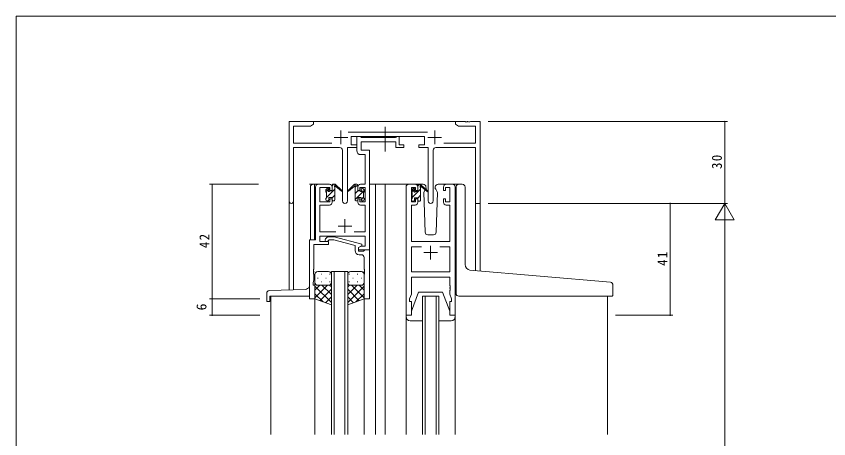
# Model space of a CAD drawing. Units: millimetres on the paper. Extents: x -420 to 373, y -297 to 267.
# Drawn here: x -417.7 to -119.9, y 109.5 to 264.4 of the extents above; entities that cross this region are included whole.
import ezdxf
from ezdxf.enums import TextEntityAlignment as Align

# ---------------------------------------------------------------- set-up
doc = ezdxf.new("R2010")
doc.units = ezdxf.units.MM
doc.linetypes.add('CHAIN2', pattern=[12, 9, -1, 1, -1])
for name, color, linetype, lineweight in [('0-1_YKK_ZWAK', 7, 'Continuous', 9), ('0-3_YKK_12', 2, 'Continuous', 9), ('0-4_YKK_D', 6, 'Continuous', 9), ('0-6_YKK_13', 4, 'Continuous', 9), ('0-7_YKK_11', 7, 'Continuous', 9)]:
    doc.layers.add(name, color=color, linetype=linetype, lineweight=lineweight)
doc.styles.add('ＭＳ ゴシック', font='')
doc.styles.get('ＭＳ ゴシック').set_extended_font_data('MS Gothic')

msp = doc.modelspace()

# ---------------------------------------------------------------- linework, layer by layer
at = {"layer": '0-1_YKK_ZWAK'}
for p in [(-417.7, -260.6), (352.3, 264.4)]:
    msp.add_line(p, (-417.7, 264.4), dxfattribs=at)
at = {"layer": '0-3_YKK_12'}
for p, q in [((-309.198, 225.8), (-256.198, 225.8)), ((-305.198, 202.8), (-310.2, 202.8)), ((-288.198, 202.8), (-282.498, 202.8)), ((-285.998, 202.8), (-285.998, 111.05)), ((-282.498, 202.8), (-273.798, 202.8)), ((-282.498, 202.8), (-282.498, 111.05)), ((-257.798, 202.8), (-255.558, 202.8)), ((-317.698, 164.086), (-317.698, 196.615)), ((-316.068, 164.143), (-316.068, 196.615)), ((-249.305, 171.202), (-249.328, 195.8)), ((-247.698, 195.8), (-249.328, 195.8)), ((-247.698, 195.8), (-247.698, 171.062)), ((-302.2, 170.8), (-296.2, 170.8)), ((-302.2, 111.05), (-302.2, 170.8)), ((-301.2, 170.8), (-301.2, 111.05)), ((-297.2, 111.05), (-297.2, 170.8)), ((-296.2, 170.8), (-296.2, 111.05)), ((-324.398, 161.8), (-324.398, 111.05)), ((-308.198, 161.3), (-308.199, 111.05)), ((-290.2, 161.3), (-290.2, 111.05)), ((-268.798, 161.8), (-262.798, 161.8)), ((-268.798, 111.05), (-268.798, 161.8)), ((-267.798, 161.8), (-267.798, 111.05)), ((-263.798, 111.05), (-263.798, 161.8)), ((-262.798, 161.8), (-262.798, 111.05)), ((-200.998, 161.784), (-200.998, 111.05)), ((-274.798, 155.1), (-274.798, 111.05)), ((-256.798, 155.1), (-256.798, 111.05))]:
    msp.add_line(p, q, dxfattribs=at)
at = {"layer": '0-4_YKK_D'}
for p, q in [((-244.698, 225.8), (-156.998, 225.8)), ((-157.998, 195.8), (-157.998, 225.8)), ((-328.898, 202.8), (-346.898, 202.8)), ((-345.898, 160.8), (-345.898, 202.8)), ((-244.698, 195.8), (-156.998, 195.8)), ((-244.698, 195.8), (-176.998, 195.8)), ((-244.698, 195.8), (-156.998, 195.8)), ((-177.998, 154.8), (-177.998, 195.8)), ((-157.998, 195.8), (-161.498, 189.737)), ((-157.998, 195.8), (-154.498, 189.737)), ((-157.998, 195.8), (-157.998, 183.675)), ((-161.498, 189.737), (-154.498, 189.737)), ((-157.998, 188.8), (-157.998, -147.2)), ((-328.438, 160.8), (-346.898, 160.8)), ((-328.898, 160.8), (-346.898, 160.8)), ((-345.898, 160.8), (-345.898, 154.8)), ((-328.438, 154.8), (-346.898, 154.8)), ((-197.998, 154.8), (-176.998, 154.8))]:
    msp.add_line(p, q, dxfattribs=at)
for centre, start, end in [((-157.998, 225.8), 90, 270), ((-157.998, 225.8), 270, 90), ((-345.898, 202.8), 90, 270), ((-345.898, 202.8), 270, 90), ((-177.998, 195.8), 90, 270), ((-177.998, 195.8), 270, 90), ((-345.898, 160.8), 90, 270), ((-345.898, 160.8), 90, 270), ((-345.898, 160.8), 270, 90), ((-345.898, 160.8), 270, 90), ((-345.898, 154.8), 90, 270), ((-345.898, 154.8), 270, 90), ((-177.998, 154.8), 90, 270), ((-177.998, 154.8), 270, 90)]:
    msp.add_arc(centre, 0.106, start, end, dxfattribs=at)
at = {"layer": '0-6_YKK_13', "linetype": 'CHAIN2'}
msp.add_line((-282.5, 214.87), (-282.5, 224.857), dxfattribs=at)
at = {"layer": '0-6_YKK_13'}
for p, q in [((-308.398, 202.8), (-308.898, 202.8)), ((-308.398, 182.43), (-308.398, 202.8)), ((-301.899, 202.288), (-301.387, 202.8)), ((-301.599, 202.8), (-300.808, 202.8)), ((-300.899, 202.3), (-300.899, 202.8)), ((-300.615, 202.729), (-298.433, 200.682)), ((-293.782, 202.729), (-295.964, 200.682)), ((-292.798, 202.8), (-293.588, 202.8)), ((-293.498, 202.3), (-293.498, 202.8)), ((-293.498, 201.709), (-292.545, 202.661)), ((-268.512, 202.8), (-271.498, 202.8)), ((-270.498, 202.258), (-270.156, 202.6)), ((-270.198, 202.6), (-269.407, 202.6)), ((-269.498, 202.1), (-269.498, 202.6)), ((-269.214, 202.529), (-267.032, 200.481)), ((-260.098, 202.8), (-263.085, 202.8)), ((-255.501, 202.801), (-254.201, 202.801)), ((-309.898, 182.43), (-309.898, 201.8)), ((-304.199, 200.1), (-304.199, 200.7)), ((-304.177, 200.009), (-303.099, 201.088)), ((-304.111, 200.912), (-303.611, 201.412)), ((-303.999, 197.943), (-300.899, 201.043)), ((-303.999, 197.8), (-303.999, 199.9)), ((-303.099, 201.2), (-303.099, 200.861)), ((-302.638, 200.4), (-301.899, 200.4)), ((-301.899, 200.4), (-301.899, 202.5)), ((-300.899, 197.1), (-300.899, 201.7)), ((-298.465, 200.337), (-300.605, 202.033)), ((-295.932, 200.337), (-293.791, 202.033)), ((-293.498, 197.1), (-293.498, 201.7)), ((-293.498, 197.218), (-290.198, 200.518)), ((-293.498, 199.463), (-292.498, 200.463)), ((-292.498, 200.4), (-292.498, 202.5)), ((-291.759, 200.4), (-292.498, 200.4)), ((-291.298, 201.2), (-291.298, 200.861)), ((-290.286, 200.912), (-290.786, 201.412)), ((-290.398, 197.8), (-290.398, 199.9)), ((-290.198, 200.1), (-290.198, 200.7)), ((-272.798, 199.958), (-271.703, 201.053)), ((-272.798, 199.9), (-272.798, 200.5)), ((-272.71, 200.712), (-272.21, 201.212)), ((-272.598, 197.913), (-269.498, 201.013)), ((-272.598, 197.6), (-272.598, 199.7)), ((-271.698, 201), (-271.698, 200.661)), ((-271.237, 200.2), (-270.498, 200.2)), ((-270.498, 200.2), (-270.498, 202.3)), ((-269.498, 196.9), (-269.498, 201.5)), ((-267.064, 200.136), (-269.204, 201.833)), ((-267.899, 200.598), (-268.341, 199.832)), ((-268.341, 199.832), (-267.832, 185.265)), ((-267.494, 201.3), (-267.713, 200.92)), ((-267.512, 201.835), (-267.494, 201.3)), ((-264.103, 201.3), (-264.084, 201.835)), ((-263.954, 201.041), (-264.103, 201.3)), ((-263.256, 199.832), (-263.954, 201.041)), ((-263.765, 185.265), (-263.256, 199.832)), ((-253.201, 173.376), (-253.201, 201.801)), ((-304.199, 197.1), (-304.199, 197.6)), ((-303.399, 196.8), (-303.899, 196.8)), ((-303.099, 198), (-301.899, 198)), ((-303.099, 198), (-303.099, 197.1)), ((-301.899, 197.798), (-300.899, 198.798)), ((-301.899, 198), (-301.899, 197.1)), ((-301.199, 196.8), (-301.599, 196.8)), ((-293.198, 196.8), (-292.798, 196.8)), ((-292.498, 198), (-292.498, 197.1)), ((-291.298, 198), (-292.498, 198)), ((-291.298, 197.173), (-290.398, 198.073)), ((-291.298, 198), (-291.298, 197.1)), ((-290.998, 196.8), (-290.498, 196.8)), ((-290.198, 197.1), (-290.198, 197.6)), ((-272.798, 196.9), (-272.798, 197.4)), ((-271.998, 196.6), (-272.498, 196.6)), ((-271.698, 197.8), (-270.498, 197.8)), ((-271.698, 197.8), (-271.698, 196.9)), ((-270.498, 197.768), (-269.498, 198.768)), ((-270.498, 197.8), (-270.498, 196.9)), ((-269.798, 196.6), (-270.198, 196.6)), ((-266.833, 184.3), (-264.764, 184.3)), ((-308.2, 169.8), (-308.2, 166.8)), ((-303.2, 170.8), (-307.2, 170.8)), ((-305.865, 169.851), (-305.665, 169.851)), ((-302.835, 169.851), (-302.635, 169.851)), ((-302.2, 166.8), (-302.2, 169.8)), ((-296.202, 166.8), (-296.202, 169.8)), ((-295.567, 169.851), (-295.767, 169.851)), ((-295.202, 170.8), (-291.202, 170.8)), ((-292.537, 169.851), (-292.737, 169.851)), ((-290.202, 169.8), (-290.202, 166.8)), ((-199.914, 166.881), (-251.375, 171.383)), ((-308.2, 160.8), (-308.2, 166.8)), ((-307.28, 168.436), (-307.08, 168.436)), ((-305.865, 167.021), (-305.665, 167.021)), ((-304.25, 168.436), (-304.05, 168.436)), ((-302.835, 167.021), (-302.635, 167.021)), ((-302.2, 167.021), (-302.2, 158.657)), ((-296.202, 167.021), (-296.202, 158.657)), ((-295.567, 167.021), (-295.767, 167.021)), ((-294.152, 168.436), (-294.352, 168.436)), ((-292.537, 167.021), (-292.737, 167.021)), ((-291.122, 168.436), (-291.322, 168.436)), ((-290.202, 160.8), (-290.202, 166.8)), ((-256.798, 167.784), (-256.798, 168.599)), ((-311.829, 164.291), (-324.933, 163.833)), ((-306.408, 165.8), (-308.2, 164.008)), ((-303.58, 165.8), (-308.2, 161.18)), ((-308.2, 165.532), (-302.2, 159.531)), ((-307.2, 165.8), (-303.6, 165.8)), ((-306.8, 165.8), (-303.2, 165.8)), ((-302.2, 164.351), (-306.396, 160.155)), ((-305.64, 165.8), (-302.2, 162.36)), ((-302.868, 165.856), (-302.2, 165.188)), ((-295.534, 165.856), (-296.202, 165.188)), ((-292.762, 165.8), (-296.202, 162.36)), ((-290.202, 165.532), (-296.202, 159.531)), ((-296.202, 164.351), (-292.006, 160.155)), ((-291.602, 165.8), (-295.202, 165.8)), ((-294.822, 165.8), (-290.202, 161.18)), ((-291.202, 165.8), (-294.802, 165.8)), ((-291.994, 165.8), (-290.202, 164.008)), ((-199.001, 162.101), (-199.001, 165.885)), ((-325.898, 160.1), (-325.898, 162.834)), ((-310.198, 161.8), (-324.698, 161.8)), ((-324.698, 160.1), (-324.698, 161.8)), ((-308.2, 162.703), (-305.239, 159.742)), ((-302.2, 161.523), (-304.312, 159.411)), ((-296.202, 161.523), (-294.09, 159.411)), ((-290.202, 162.703), (-293.163, 159.742)), ((-272.798, 156.3), (-270.198, 163.3)), ((-270.198, 163.3), (-261.398, 163.3)), ((-258.798, 156.3), (-261.398, 163.3)), ((-255.501, 161.801), (-199.301, 161.801)), ((-325.598, 159.8), (-324.998, 159.8)), ((-302.2, 158.657), (-308.2, 160.8)), ((-296.202, 158.657), (-290.202, 160.8)), ((-272.798, 154.8), (-272.798, 156.3)), ((-258.798, 156.3), (-258.798, 154.8)), ((-274.798, 154.8), (-272.798, 154.8)), ((-274.798, 154.3), (-274.798, 154.8)), ((-268.798, 152.8), (-273.298, 152.8)), ((-258.298, 152.8), (-262.798, 152.8)), ((-258.798, 154.8), (-256.798, 154.8)), ((-256.798, 154.8), (-256.798, 154.3))]:
    msp.add_line(p, q, dxfattribs=at)
msp.add_lwpolyline([(-256.501, 162.801), (-256.501, 171.832), (-256.501, 201.801)], dxfattribs=at)
for centre, radius, start, end in [((-308.898, 201.8), 1, 90, 180), ((-301.599, 202.5), 0.3, 90, 180), ((-300.808, 202.5), 0.3, 49.8974, 90), ((-293.588, 202.5), 0.3, 90, 130.10258), ((-292.798, 202.5), 0.3, 0, 90), ((-270.198, 202.3), 0.3, 90, 180), ((-269.407, 202.3), 0.3, 49.8974, 90), ((-268.512, 201.8), 1, 2, 90), ((-263.085, 201.8), 1, 90, 178), ((-255.501, 201.801), 1, 90, 180), ((-254.201, 201.801), 1, 0, 90), ((-303.899, 200.7), 0.3, 135, 180), ((-303.999, 200.1), 0.2, 180, 270), ((-303.399, 201.2), 0.3, 0, 135), ((-303.099, 200.4), 0.25, 123.05573, 326.94426), ((-303.399, 200.861), 0.3, 303.05573, 0), ((-302.638, 200.1), 0.3, 90, 146.94426), ((-300.899, 202.1), 0.2, 20.88332, 233.1301), ((-301.199, 201.7), 0.3, 0, 53.1301), ((-300.432, 202.278), 0.3, 200.88332, 234.62001), ((-298.349, 200.5), 0.2, 234.62001, 114.62001), ((-296.047, 200.5), 0.2, 65.37997, 305.37997), ((-293.965, 202.278), 0.3, 305.37997, 339.11667), ((-293.498, 202.1), 0.2, 306.86989, 159.11667), ((-293.198, 201.7), 0.3, 126.86989, 180), ((-291.759, 200.1), 0.3, 33.05573, 90), ((-291.298, 200.4), 0.25, 213.05573, 56.94426), ((-290.998, 201.2), 0.3, 45, 180), ((-290.998, 200.861), 0.3, 180, 236.94426), ((-290.398, 200.1), 0.2, 270, 0), ((-290.498, 200.7), 0.3, 0, 45), ((-272.498, 200.5), 0.3, 135, 180), ((-272.598, 199.9), 0.2, 180, 270), ((-271.998, 201), 0.3, 0, 135), ((-271.698, 200.2), 0.25, 123.05573, 326.94426), ((-271.998, 200.661), 0.3, 303.05573, 0), ((-271.237, 199.9), 0.3, 90, 146.94426), ((-269.498, 201.9), 0.2, 20.88332, 233.1301), ((-269.798, 201.5), 0.3, 0, 53.1301), ((-269.031, 202.078), 0.3, 200.88332, 234.62001), ((-266.948, 200.3), 0.2, 234.62001, 114.62001), ((-303.999, 197.6), 0.2, 90, 180), ((-303.899, 197.1), 0.3, 180, 270), ((-303.399, 197.1), 0.3, 270, 0), ((-301.599, 197.1), 0.3, 180, 270), ((-301.199, 197.1), 0.3, 270, 0), ((-293.198, 197.1), 0.3, 180, 270), ((-292.798, 197.1), 0.3, 270, 0), ((-290.998, 197.1), 0.3, 180, 270), ((-290.498, 197.1), 0.3, 270, 0), ((-290.398, 197.6), 0.2, 0, 90), ((-272.598, 197.4), 0.2, 90, 180), ((-272.498, 196.9), 0.3, 180, 270), ((-271.998, 196.9), 0.3, 270, 0), ((-270.198, 196.9), 0.3, 180, 270), ((-269.798, 196.9), 0.3, 270, 0), ((-266.833, 185.3), 1, 182, 270), ((-264.764, 185.3), 1, 270, 358), ((-251.201, 173.376), 2, 180, 264.99998), ((-307.2, 169.8), 1, 90, 180), ((-303.2, 169.8), 1, 0, 90), ((-295.202, 169.8), 1, 90, 180), ((-291.202, 169.8), 1, 0, 90), ((-307.2, 166.8), 1, 180, 270), ((-307.2, 166.8), 1, 180, 270), ((-303.2, 166.8), 1, 270, 0), ((-303.2, 166.8), 1, 270, 0), ((-295.202, 166.8), 1, 180, 270), ((-295.202, 166.8), 1, 180, 270), ((-291.202, 166.8), 1, 270, 0), ((-291.202, 166.8), 1, 270, 0), ((-200.001, 165.885), 1, 0, 85), ((-324.898, 162.834), 1, 91.99998, 180), ((-311.898, 166.29), 2, 272, 328.2117), ((-255.501, 162.801), 1, 180, 224.427), ((-255.501, 162.801), 1, 224.427, 238.63301), ((-255.501, 162.801), 1, 224.427, 270), ((-199.301, 162.101), 0.3, 270, 0), ((-325.598, 160.1), 0.3, 180, 270), ((-324.998, 160.1), 0.3, 270, 0), ((-273.298, 154.3), 1.5, 180, 270), ((-258.298, 154.3), 1.5, 270, 0)]:
    msp.add_arc(centre, radius, start, end, dxfattribs=at)
at = {"layer": '0-7_YKK_11'}
for p, q in [((-298.698, 222.5), (-298.698, 217.5)), ((-266.996, 221.93), (-296.006, 221.93)), ((-264.298, 222.5), (-264.298, 217.5)), ((-301.198, 220), (-296.198, 220)), ((-266.798, 220), (-261.798, 220)), ((-298.148, 215.3), (-298.148, 196.75)), ((-264.848, 196.75), (-264.848, 215.3)), ((-302.898, 202.8), (-306.998, 202.8)), ((-273.798, 202.8), (-271.498, 202.8)), ((-260.098, 202.8), (-257.798, 202.8)), ((-297.198, 190), (-297.198, 185)), ((-299.698, 187.5), (-294.698, 187.5)), ((-265.798, 180.3), (-265.798, 175.3)), ((-262.448, 179.87), (-258.728, 179.87)), ((-291.2, 177), (-292, 177)), ((-268.298, 177.8), (-263.298, 177.8))]:
    msp.add_line(p, q, dxfattribs=at)
for points in [[(-302.049, 217.93), (-316.068, 217.93), (-316.068, 224.17), (-309.79, 224.17), (-308.698, 224.8), (-308.698, 225.8), (-317.698, 225.8), (-317.698, 196.615)], [(-263.848, 216.3), (-249.328, 216.3), (-249.328, 195.8), (-247.698, 195.8), (-247.698, 225.8), (-251.24, 225.8), (-251.423, 225.68), (-251.973, 225.68), (-252.157, 225.8), (-252.24, 225.8), (-252.423, 225.68), (-252.973, 225.68), (-253.157, 225.8), (-256.698, 225.8), (-256.698, 224.8), (-255.607, 224.17), (-249.328, 224.17), (-249.328, 217.93), (-260.948, 217.93)], [(-307.998, 201.8), (-307.998, 182.43), (-310.198, 182.43), (-310.198, 160.8), (-308.198, 160.8), (-308.198, 165.8), (-308.898, 165.8), (-308.898, 166.8), (-308.568, 167.706), (-308.568, 169.841), (-308.688, 170.025), (-308.688, 170.575), (-308.568, 170.758), (-308.568, 170.841), (-308.688, 171.025), (-308.688, 171.575), (-308.568, 171.758), (-308.568, 180.8), (-303.198, 180.8), (-303.198, 181.8), (-306.368, 181.8), (-306.368, 183.8), (-289.828, 183.8), (-289.828, 180.1), (-291.332, 180.1), (-292.198, 179.6), (-292.198, 178.8), (-288.198, 178.8), (-288.198, 202.8), (-288.198, 215.3), (-291.268, 215.3), (-291.268, 218.37), (-278.498, 218.37), (-278.498, 216.3), (-275.598, 216.3), (-275.598, 217.3), (-277.298, 217.3), (-277.298, 220.3), (-278.198, 220.3), (-278.473, 220.12)], [(-296.248, 196.75), (-296.248, 216.3), (-292.898, 216.3), (-292.898, 217.3), (-294.898, 217.3), (-294.898, 220.3), (-268.098, 220.3), (-268.098, 217.3), (-270.098, 217.3), (-270.098, 216.3), (-266.748, 216.3), (-266.748, 196.75)], [(-278.473, 220.12), (-278.657, 220), (-291.11, 220), (-291.293, 220.12), (-291.568, 220.3), (-292.898, 220.3), (-292.898, 215.17)], [(-316.068, 196.615), (-316.068, 216.3), (-299.148, 216.3)], [(-291.398, 213.67), (-289.828, 213.67), (-289.828, 202.8), (-291.498, 202.8)], [(-301.898, 196.2), (-301.898, 197.5), (-302.698, 197.5), (-302.698, 196.4), (-306.368, 196.4), (-306.368, 201.6), (-302.698, 201.6), (-302.698, 200.5), (-301.898, 200.5), (-301.898, 201.8)], [(-292.498, 201.8), (-292.498, 200.5), (-291.698, 200.5), (-291.698, 201.6), (-289.828, 201.6), (-289.828, 196.4), (-291.698, 196.4), (-291.698, 197.5), (-292.498, 197.5), (-292.498, 196.2)], [(-256.798, 201.8), (-256.798, 154.8), (-258.798, 154.8), (-258.798, 159.8), (-258.098, 159.8), (-258.098, 160.8), (-258.728, 162.531), (-258.728, 163.841), (-258.608, 164.025), (-258.608, 164.575), (-258.728, 164.758), (-258.728, 164.841), (-258.608, 165.025), (-258.608, 165.575), (-258.728, 165.758), (-258.728, 168.8), (-272.868, 168.8), (-272.868, 162.531), (-273.498, 160.8), (-273.498, 159.8), (-272.798, 159.8), (-272.798, 154.8), (-274.798, 154.8), (-274.798, 201.8)], [(-270.498, 201.8), (-270.498, 200.5), (-271.298, 200.5), (-271.298, 201.6), (-272.798, 201.6), (-272.798, 196.4), (-271.298, 196.4), (-271.298, 197.5), (-270.498, 197.5), (-270.498, 196.2)], [(-261.098, 196.2), (-261.098, 197.5), (-260.298, 197.5), (-260.298, 196.4), (-258.798, 196.4), (-258.798, 201.6), (-260.298, 201.6), (-260.298, 200.5), (-261.098, 200.5), (-261.098, 201.8)], [(-300.549, 185.43), (-306.368, 185.43), (-306.368, 195.2), (-302.898, 195.2)], [(-291.498, 195.2), (-289.828, 195.2), (-289.828, 185.43), (-293.848, 185.43)], [(-271.498, 195.2), (-272.868, 195.2), (-272.868, 181.8), (-258.728, 181.8), (-258.728, 195.2), (-260.098, 195.2)], [(-304.324, 182.824), (-303.549, 183.6), (-301.103, 183.6), (-291, 180.893), (-291, 180.293), (-292.2, 179.6), (-292.2, 178.3), (-290.4, 178.3), (-290.2, 178.5), (-289.9, 178.8), (-288.2, 178.8)], [(-293.5, 178.5), (-293.5, 180.32), (-301.261, 182.4), (-303.052, 182.4), (-303.476, 181.975)], [(-288.2, 178.8), (-288.2, 160.8), (-290.2, 160.8), (-290.2, 169.841), (-290.08, 170.025), (-290.08, 170.575), (-290.2, 170.758), (-290.2, 170.841), (-290.08, 171.025), (-290.08, 171.575), (-290.2, 171.758), (-290.2, 176)], [(-262.448, 179.87), (-258.728, 179.87), (-258.728, 170.73), (-272.868, 170.73), (-272.868, 179.87), (-269.149, 179.87)]]:
    msp.add_lwpolyline(points, dxfattribs=at)
for centre, radius, start, end in [((-299.148, 215.3), 1, 0, 89.99998), ((-291.398, 215.17), 1.5, 180, 269.99998), ((-263.848, 215.3), 1, 90, 179.99998), ((-306.998, 201.8), 1, 90, 179.99998), ((-302.898, 201.8), 1, 0, 89.99998), ((-291.498, 201.8), 1, 90, 179.99998), ((-273.798, 201.8), 1, 90, 179.99998), ((-271.498, 201.8), 1, 0, 89.99998), ((-260.098, 201.8), 1, 90, 179.99998), ((-257.798, 201.8), 1, 0, 89.99998), ((-316.883, 196.615), 0.815, 179.99998, 0), ((-297.198, 196.75), 0.95, 179.99998, 0), ((-265.798, 196.75), 0.95, 179.99998, 0), ((-302.898, 196.2), 1, 270, 359.99998), ((-291.498, 196.2), 1, 180, 269.99998), ((-271.498, 196.2), 1, 270, 359.99998), ((-260.098, 196.2), 1, 180, 269.99998), ((-303.9, 182.4), 0.6, 134.99998, 315), ((-292, 178.5), 1.5, 180, 269.99998), ((-291.2, 176), 1, 0, 89.99998)]:
    msp.add_arc(centre, radius, start, end, dxfattribs=at)

# ---------------------------------------------------------------- texts
at = {"layer": '0-4_YKK_D', "color": 3, "style": 'ＭＳ ゴシック'}
msp.add_text('6', height=3.666, rotation=90, dxfattribs=at).set_placement((-346.898, 156.6), align=Align.BOTTOM_LEFT)
at = {"layer": '0-4_YKK_D', "color": 3, "char_height": 3.666, "attachment_point": 7, "rotation": 90, "style": 'ＭＳ ゴシック'}
for s, insert in [('\\T1.21;\\W0.95;30', (-158.998, 208.4)), ('\\T1.21;\\W0.95;42', (-346.898, 179.4)), ('\\T1.21;\\W0.95;41', (-178.998, 172.9))]:
    msp.add_mtext(s, dxfattribs=dict(at, insert=insert))

doc.saveas('drawing.dxf')
